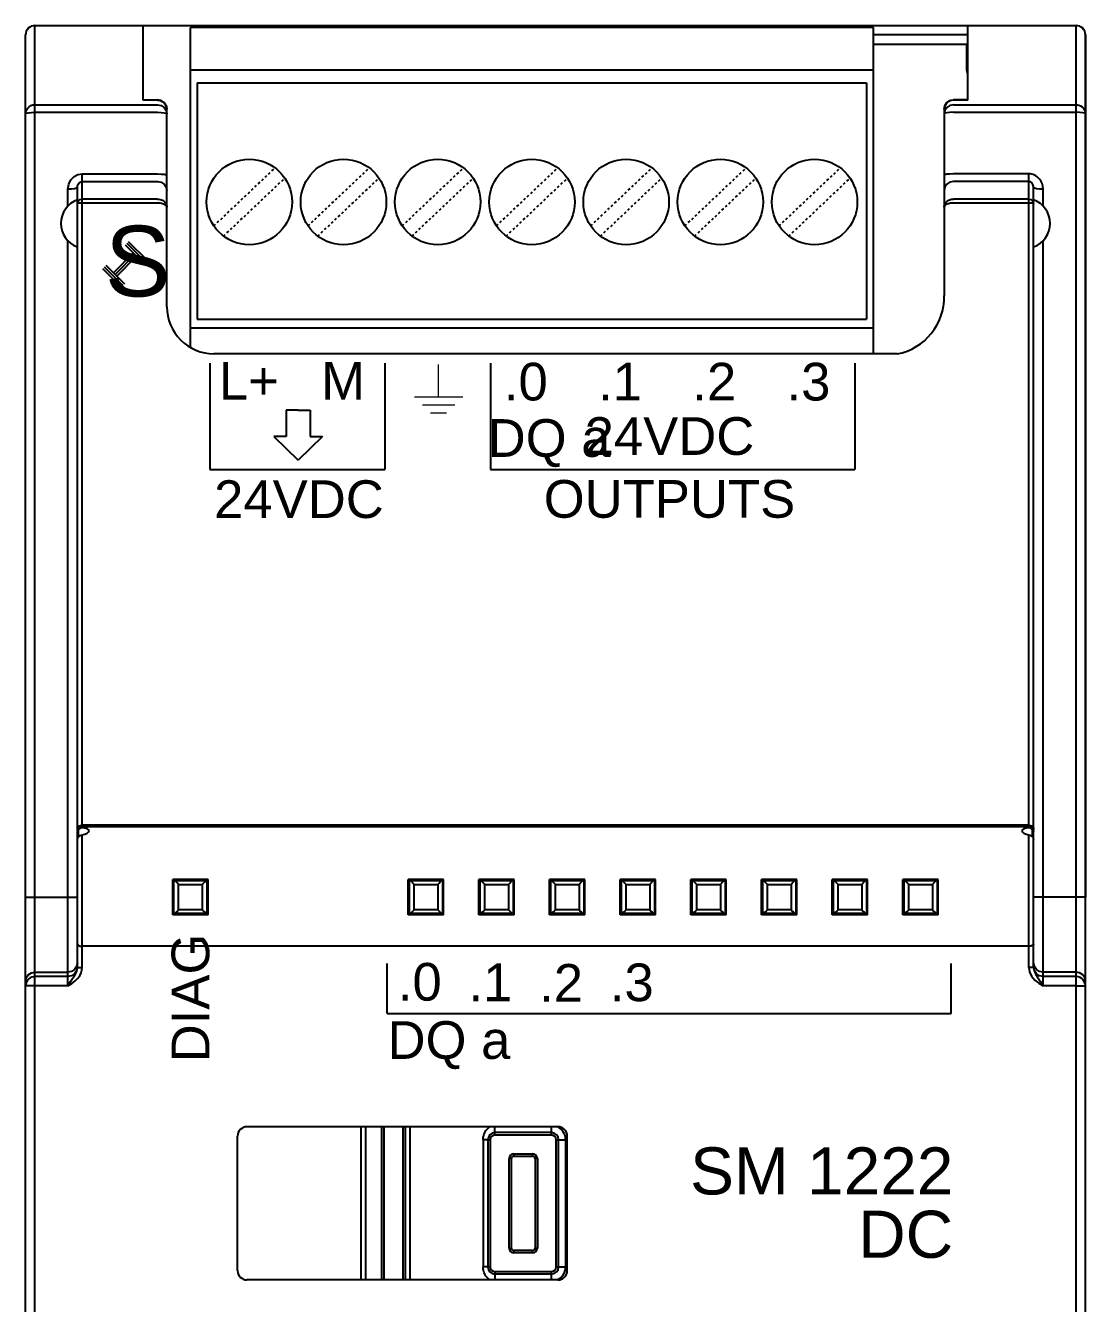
# Model space of a CAD drawing. Header units: inches. Extents: x 57 to 2760, y -193 to 2149.
# Drawn here: x 230 to 275, y 1549.4 to 1603.7 of the extents above; entities that cross this region are included whole.
import ezdxf

# ---------------------------------------------------------------- set-up
doc = ezdxf.new("R2010")
doc.units = ezdxf.units.IN
doc.header["$MEASUREMENT"] = 0
doc.linetypes.add('DOT', pattern=[0.2, 0.1, -0.1])
doc.styles.get("Standard").update_dxf_attribs({"font": 'arial.ttf'})

msp = doc.modelspace()

# ---------------------------------------------------------------- linework, layer by layer
at = {"color": 7, "linetype": 'Continuous'}
for p, q in [((230.37329, 1603.68422), (274.57329, 1603.68422)), ((230.37329, 1503.68422), (230.37329, 1603.68422)), ((234.97329, 1600.51791), (234.97329, 1603.68422)), ((269.97329, 1600.51791), (269.97329, 1603.68422)), ((274.57329, 1503.68422), (274.57329, 1603.68422)), ((229.97329, 1504.08422), (229.97329, 1603.28422)), ((265.97329, 1603.60422), (236.97329, 1603.60422)), ((236.97329, 1590.01417), (236.97329, 1603.60422)), ((265.97329, 1589.78895), (265.97329, 1603.60422)), ((269.97329, 1603.28422), (265.97329, 1603.28422)), ((274.97329, 1504.08422), (274.97329, 1603.28422)), ((274.97329, 1603.28422), (274.97329, 1566.68422)), ((269.97329, 1602.88422), (265.97329, 1602.88422)), ((269.92329, 1602.88422), (269.92329, 1601.88422)), ((265.97329, 1601.79422), (236.97329, 1601.79422)), ((269.97329, 1601.74784), (269.94488, 1601.74784)), ((237.26329, 1601.25422), (265.68329, 1601.25422)), ((237.26329, 1601.25422), (237.26329, 1591.22222)), ((265.68329, 1601.25422), (265.68329, 1591.22222)), ((234.97329, 1600.53058), (235.57329, 1600.53058)), ((235.57329, 1600.51791), (234.97329, 1600.51791)), ((235.72449, 1600.5009), (235.57329, 1600.53058)), ((269.1504, 1600.45221), (269.05727, 1600.36804)), ((269.25765, 1600.50138), (269.1504, 1600.45221)), ((269.22208, 1600.5009), (269.37329, 1600.53058)), ((269.37329, 1600.51791), (269.25765, 1600.50138)), ((269.97329, 1600.53058), (269.37329, 1600.53058)), ((269.97329, 1600.51791), (269.37329, 1600.51791)), ((230.37329, 1600.32249), (235.57329, 1600.32249)), ((230.37329, 1600.00264), (235.57329, 1600.00264)), ((235.94268, 1600.08424), (235.97329, 1599.93594)), ((235.97329, 1591.74631), (235.97329, 1600.13058)), ((268.97329, 1600.13058), (268.97329, 1592.20822)), ((269.00389, 1600.08424), (268.97329, 1599.93594)), ((269.37329, 1600.32249), (274.57329, 1600.32249)), ((269.37329, 1600.00264), (274.57329, 1600.00264)), ((232.37329, 1597.38679), (235.57329, 1597.38679)), ((232.37329, 1569.62007), (232.37329, 1597.38679)), ((272.57329, 1597.38679), (269.37329, 1597.38679)), ((272.57329, 1569.62007), (272.57329, 1597.38679)), ((231.77329, 1596.007), (231.77329, 1596.74021)), ((232.17329, 1569.47356), (232.17329, 1596.80036)), ((232.37329, 1597.06189), (235.57329, 1597.06189)), ((235.97329, 1595.96918), (235.97329, 1596.67552)), ((272.57329, 1597.06189), (269.37329, 1597.06189)), ((272.77329, 1569.47356), (272.77329, 1596.80039)), ((273.17329, 1596.007), (273.17329, 1596.74021)), ((235.57329, 1596.3199), (232.37329, 1596.3199)), ((235.57329, 1596.14705), (232.37329, 1596.14705)), ((272.57329, 1596.3199), (269.37329, 1596.3199)), ((272.57329, 1596.14705), (269.37329, 1596.14842)), ((231.77329, 1562.92192), (231.77329, 1594.56144)), ((273.17329, 1562.92192), (273.17329, 1594.56144)), ((237.26329, 1591.22222), (265.68329, 1591.22222)), ((236.97329, 1590.85511), (265.97329, 1590.85511)), ((266.97319, 1589.74622), (237.97329, 1589.74622)), ((232.22329, 1569.25312), (232.22329, 1569.56094)), ((272.57329, 1569.7402), (232.37329, 1569.7402)), ((272.57329, 1569.6728), (232.37329, 1569.6728)), ((272.72329, 1569.25312), (272.72329, 1569.56094)), ((232.17329, 1563.6921), (232.17329, 1569.43507)), ((232.37329, 1563.69686), (232.37329, 1569.32986)), ((272.57329, 1563.69686), (272.57329, 1569.32986)), ((272.77329, 1563.69214), (272.77329, 1569.43507)), ((272.77329, 1564.68066), (272.77329, 1569.12725)), ((237.72329, 1567.43422), (236.22329, 1567.43422)), ((236.22329, 1565.93422), (236.22329, 1567.43422)), ((236.27329, 1567.38422), (237.67329, 1567.38422)), ((236.27329, 1565.98422), (236.27329, 1567.38422)), ((237.67329, 1567.38422), (237.67329, 1565.98422)), ((237.72329, 1565.93422), (237.72329, 1567.43422)), ((247.72329, 1567.43422), (246.22329, 1567.43422)), ((246.22329, 1565.93422), (246.22329, 1567.43422)), ((246.27329, 1567.38422), (247.67329, 1567.38422)), ((246.27329, 1565.98422), (246.27329, 1567.38422)), ((247.67329, 1567.38422), (247.67329, 1565.98422)), ((247.72329, 1565.93422), (247.72329, 1567.43422)), ((250.72329, 1567.43422), (249.22329, 1567.43422)), ((249.22329, 1565.93422), (249.22329, 1567.43422)), ((249.27329, 1567.38422), (250.67329, 1567.38422)), ((249.27329, 1565.98422), (249.27329, 1567.38422)), ((250.67329, 1567.38422), (250.67329, 1565.98422)), ((250.72329, 1565.93422), (250.72329, 1567.43422)), ((253.72329, 1567.43422), (252.22329, 1567.43422)), ((252.22329, 1565.93422), (252.22329, 1567.43422)), ((252.27329, 1567.38422), (253.67329, 1567.38422)), ((252.27329, 1565.98422), (252.27329, 1567.38422)), ((253.67329, 1567.38422), (253.67329, 1565.98422)), ((253.72329, 1565.93422), (253.72329, 1567.43422)), ((256.72329, 1567.43422), (255.22329, 1567.43422)), ((255.22329, 1565.93422), (255.22329, 1567.43422)), ((255.27329, 1567.38422), (256.67329, 1567.38422)), ((255.27329, 1565.98422), (255.27329, 1567.38422)), ((256.67329, 1567.38422), (256.67329, 1565.98422)), ((256.72329, 1565.93422), (256.72329, 1567.43422)), ((258.22329, 1565.93422), (258.22329, 1567.43422)), ((259.72329, 1567.43422), (258.22329, 1567.43422)), ((258.27329, 1565.98422), (258.27329, 1567.38422)), ((258.27329, 1567.38422), (259.67329, 1567.38422)), ((259.67329, 1567.38422), (259.67329, 1565.98422)), ((259.72329, 1565.93422), (259.72329, 1567.43422)), ((261.22329, 1565.93422), (261.22329, 1567.43422)), ((262.72329, 1567.43422), (261.22329, 1567.43422)), ((261.27329, 1565.98422), (261.27329, 1567.38422)), ((261.27329, 1567.38422), (262.67329, 1567.38422)), ((262.67329, 1567.38422), (262.67329, 1565.98422)), ((262.72329, 1565.93422), (262.72329, 1567.43422)), ((264.22329, 1565.93422), (264.22329, 1567.43422)), ((265.72329, 1567.43422), (264.22329, 1567.43422)), ((264.27329, 1565.98422), (264.27329, 1567.38422)), ((264.27329, 1567.38422), (265.67329, 1567.38422)), ((265.67329, 1567.38422), (265.67329, 1565.98422)), ((265.72329, 1565.93422), (265.72329, 1567.43422)), ((267.22329, 1565.93422), (267.22329, 1567.43422)), ((268.72329, 1567.43422), (267.22329, 1567.43422)), ((267.27329, 1565.98422), (267.27329, 1567.38422)), ((267.27329, 1567.38422), (268.67329, 1567.38422)), ((268.67329, 1567.38422), (268.67329, 1565.98422)), ((268.72329, 1565.93422), (268.72329, 1567.43422)), ((236.22329, 1567.18422), (236.27329, 1567.18422)), ((236.47329, 1567.21993), (237.47329, 1567.21993)), ((236.47336, 1566.1485), (236.47336, 1567.21993)), ((237.47321, 1567.21993), (237.47321, 1566.1485)), ((237.67329, 1567.18422), (237.72329, 1567.18422)), ((246.22329, 1567.18422), (246.27329, 1567.18422)), ((246.47329, 1567.21993), (247.47329, 1567.21993)), ((246.47336, 1566.1485), (246.47336, 1567.21993)), ((247.47321, 1567.21993), (247.47321, 1566.1485)), ((249.47329, 1567.21993), (250.47329, 1567.21993)), ((249.47336, 1566.1485), (249.47336, 1567.21993)), ((250.47321, 1567.21993), (250.47321, 1566.1485)), ((252.47329, 1567.21993), (253.47329, 1567.21993)), ((252.47336, 1566.1485), (252.47336, 1567.21993)), ((253.47321, 1567.21993), (253.47321, 1566.1485)), ((255.47329, 1567.21993), (256.47329, 1567.21993)), ((255.47336, 1566.1485), (255.47336, 1567.21993)), ((256.47321, 1567.21993), (256.47321, 1566.1485)), ((258.47329, 1567.21993), (259.47329, 1567.21993)), ((258.47336, 1566.1485), (258.47336, 1567.21993)), ((259.47321, 1567.21993), (259.47321, 1566.1485)), ((261.47329, 1567.21993), (262.47329, 1567.21993)), ((261.47336, 1566.1485), (261.47336, 1567.21993)), ((262.47321, 1567.21993), (262.47321, 1566.1485)), ((264.47329, 1567.21993), (265.47329, 1567.21993)), ((264.47336, 1566.1485), (264.47336, 1567.21993)), ((265.47321, 1567.21993), (265.47321, 1566.1485)), ((267.47329, 1567.21993), (268.47329, 1567.21993)), ((267.47336, 1566.1485), (267.47336, 1567.21993)), ((268.47321, 1567.21993), (268.47321, 1566.1485)), ((268.67329, 1567.18422), (268.72329, 1567.18422)), ((229.97329, 1566.68422), (232.17329, 1566.68422)), ((274.97329, 1566.68422), (272.77329, 1566.68422)), ((236.22329, 1566.18422), (236.27329, 1566.18422)), ((237.72329, 1565.93422), (236.22329, 1565.93422)), ((237.67329, 1565.98422), (236.27329, 1565.98422)), ((237.47329, 1566.1485), (236.47329, 1566.1485)), ((237.67329, 1566.18422), (237.72329, 1566.18422)), ((246.22329, 1566.18422), (246.27329, 1566.18422)), ((247.72329, 1565.93422), (246.22329, 1565.93422)), ((247.67329, 1565.98422), (246.27329, 1565.98422)), ((247.47329, 1566.1485), (246.47329, 1566.1485)), ((250.72329, 1565.93422), (249.22329, 1565.93422)), ((250.67329, 1565.98422), (249.27329, 1565.98422)), ((250.47329, 1566.1485), (249.47329, 1566.1485)), ((253.72329, 1565.93422), (252.22329, 1565.93422)), ((253.67329, 1565.98422), (252.27329, 1565.98422)), ((253.47329, 1566.1485), (252.47329, 1566.1485)), ((256.72329, 1565.93422), (255.22329, 1565.93422)), ((256.67329, 1565.98422), (255.27329, 1565.98422)), ((256.47329, 1566.1485), (255.47329, 1566.1485)), ((259.72329, 1565.93422), (258.22329, 1565.93422)), ((259.67329, 1565.98422), (258.27329, 1565.98422)), ((259.47329, 1566.1485), (258.47329, 1566.1485)), ((262.72329, 1565.93422), (261.22329, 1565.93422)), ((262.67329, 1565.98422), (261.27329, 1565.98422)), ((262.47329, 1566.1485), (261.47329, 1566.1485)), ((265.72329, 1565.93422), (264.22329, 1565.93422)), ((265.67329, 1565.98422), (264.27329, 1565.98422)), ((265.47329, 1566.1485), (264.47329, 1566.1485)), ((268.72329, 1565.93422), (267.22329, 1565.93422)), ((268.67329, 1565.98422), (267.27329, 1565.98422)), ((268.47329, 1566.1485), (267.47329, 1566.1485)), ((268.67329, 1566.18422), (268.72329, 1566.18422)), ((272.57329, 1564.60034), (232.37329, 1564.60034)), ((230.37329, 1563.4964), (231.77329, 1563.4964)), ((232.17329, 1563.89487), (232.14284, 1563.74238)), ((232.27329, 1563.69623), (232.37329, 1563.69686)), ((272.67329, 1563.69623), (272.57329, 1563.69686)), ((272.80373, 1563.74238), (272.77329, 1563.89487)), ((274.57329, 1563.4964), (273.17329, 1563.4964)), ((229.97329, 1544.45532), (229.97329, 1563.09792)), ((229.98267, 1562.99893), (229.97329, 1562.91312)), ((231.77329, 1563.3116), (230.37329, 1563.3116)), ((274.57329, 1563.3116), (273.17329, 1563.3116)), ((274.97329, 1544.27052), (274.97329, 1563.09792)), ((231.77329, 1562.92192), (230.37329, 1562.92192)), ((274.57329, 1562.92192), (273.17329, 1562.92192)), ((238.97329, 1550.83422), (238.97329, 1556.53422)), ((252.57329, 1556.93422), (239.37329, 1556.93422)), ((244.22167, 1550.43422), (244.22167, 1556.93422)), ((244.42074, 1550.43422), (244.42074, 1556.93422)), ((245.10329, 1550.43422), (245.10329, 1556.93422)), ((245.10329, 1550.43422), (245.10329, 1556.93422)), ((245.20329, 1550.43422), (245.20329, 1556.93422)), ((246.00329, 1550.43422), (246.00329, 1556.93422)), ((246.10329, 1550.43422), (246.10329, 1556.93422)), ((246.30329, 1550.43422), (246.30329, 1556.93422)), ((249.90329, 1556.58422), (249.90329, 1556.93422)), ((252.30329, 1556.68422), (249.90329, 1556.68422)), ((252.30329, 1556.58422), (249.90329, 1556.58422)), ((252.30329, 1556.58422), (252.30329, 1556.93422)), ((252.97329, 1550.83422), (252.97329, 1556.53422)), ((249.70329, 1556.38422), (249.40329, 1556.38422)), ((249.40329, 1556.38422), (249.40329, 1550.98422)), ((249.60329, 1556.38422), (249.60329, 1550.98422)), ((249.70329, 1556.38422), (249.70329, 1550.98422)), ((252.50329, 1556.38422), (252.90329, 1556.38422)), ((252.50329, 1550.98422), (252.50329, 1556.38422)), ((252.60329, 1550.98422), (252.60329, 1556.38422)), ((252.90329, 1556.38422), (252.90329, 1550.98422)), ((250.60329, 1555.58422), (250.50329, 1555.58422)), ((250.50329, 1551.78422), (250.50329, 1555.58422)), ((250.60329, 1551.78422), (250.60329, 1555.58422)), ((250.60329, 1551.78422), (250.60329, 1555.58422)), ((250.70329, 1555.78422), (251.50329, 1555.78422)), ((250.70329, 1555.78422), (250.70329, 1555.68422)), ((250.70329, 1555.68422), (251.50329, 1555.68422)), ((250.70329, 1555.68422), (251.50329, 1555.68422)), ((251.50329, 1555.68422), (251.50329, 1555.78422)), ((251.70329, 1555.58422), (251.60329, 1555.58422)), ((251.60329, 1555.58422), (251.60329, 1551.78422)), ((251.70329, 1555.58422), (251.70329, 1551.78422)), ((250.50329, 1551.78422), (250.60329, 1551.78422)), ((251.50329, 1551.68422), (250.70329, 1551.68422)), ((251.50329, 1551.68422), (250.70329, 1551.68422)), ((250.70329, 1551.68422), (250.70329, 1551.58422)), ((251.50329, 1551.58422), (250.70329, 1551.58422)), ((251.50329, 1551.58422), (251.50329, 1551.68422)), ((251.60329, 1551.78422), (251.70329, 1551.78422)), ((249.70329, 1550.98422), (249.40329, 1550.98422)), ((249.90329, 1550.78422), (249.90328, 1550.43422)), ((249.90329, 1550.78422), (252.30329, 1550.78422)), ((249.90329, 1550.68422), (252.30329, 1550.68422)), ((249.90329, 1550.68422), (252.30329, 1550.68422)), ((252.30329, 1550.43422), (252.30329, 1550.78422)), ((252.50329, 1550.98422), (252.90329, 1550.98422)), ((252.57329, 1550.43422), (239.37329, 1550.43422))]:
    msp.add_line(p, q, dxfattribs=at)
at = {"linetype": 'DOT'}
for p, q in [((237.96743, 1595.18099), (240.56651, 1597.64304)), ((238.38006, 1594.7454), (240.97914, 1597.20745)), ((241.96743, 1595.18099), (244.56651, 1597.64304)), ((242.38006, 1594.7454), (244.97914, 1597.20745)), ((245.96743, 1595.18099), (248.56651, 1597.64304)), ((246.38006, 1594.7454), (248.97914, 1597.20745)), ((249.96743, 1595.18099), (252.56651, 1597.64304)), ((250.38006, 1594.7454), (252.97914, 1597.20745)), ((253.96743, 1595.18099), (256.56651, 1597.64304)), ((254.38006, 1594.7454), (256.97914, 1597.20745)), ((257.96743, 1595.18099), (260.56651, 1597.64304)), ((258.38006, 1594.7454), (260.97914, 1597.20745)), ((261.96743, 1595.18099), (264.56651, 1597.64304)), ((262.38006, 1594.7454), (264.97914, 1597.20745))]:
    msp.add_line(p, q, dxfattribs=at)
for p, q in [((234.26653, 1594.443), (235.06821, 1593.65108)), ((234.33679, 1594.51416), (235.13847, 1593.72224)), ((234.54551, 1594.03024), (233.70696, 1593.19201)), ((234.61621, 1593.95952), (233.77765, 1593.12129)), ((234.68691, 1593.88879), (233.84835, 1593.05056)), ((234.19627, 1594.37184), (234.99795, 1593.57993)), ((233.23629, 1593.37493), (234.03797, 1592.58301)), ((233.30655, 1593.44609), (234.10823, 1592.65417)), ((233.37681, 1593.51724), (234.17849, 1592.72533)), ((237.79901, 1589.35165), (237.79901, 1584.83806)), ((245.22901, 1589.35165), (245.22901, 1584.83806)), ((249.71353, 1589.35166), (249.71353, 1584.83807)), ((265.18829, 1589.35166), (265.18829, 1584.83807)), ((241.03215, 1587.35256), (241.03215, 1586.23417)), ((241.5462, 1587.35256), (241.03215, 1587.35256)), ((241.5462, 1587.35256), (242.06025, 1587.35256)), ((242.06025, 1587.35256), (242.06025, 1586.23417)), ((240.5181, 1586.23417), (241.5462, 1585.23669)), ((241.03215, 1586.23417), (240.5181, 1586.23417)), ((242.5743, 1586.23417), (241.5462, 1585.23669)), ((242.06025, 1586.23417), (242.5743, 1586.23417)), ((237.79901, 1584.83806), (245.22901, 1584.83806)), ((249.71353, 1584.83807), (265.18829, 1584.83807)), ((245.32887, 1561.74951), (245.32887, 1563.86554)), ((269.26797, 1561.74951), (269.26797, 1563.86554)), ((245.32887, 1561.74951), (269.26797, 1561.74951))]:
    msp.add_line(p, q)
at = {"color": 7, "linetype": 'Continuous', "lineweight": 15}
for p, q in [((247.51051, 1587.92584), (247.51051, 1589.29084)), ((246.48676, 1587.92584), (248.53426, 1587.92584)), ((246.82801, 1587.58459), (248.19301, 1587.58459)), ((247.16926, 1587.24334), (247.85176, 1587.24334))]:
    msp.add_line(p, q, dxfattribs=at)
at = {"color": 7, "linetype": 'Continuous'}
for points in [[(235.57329, 1600.51791), (235.68892, 1600.50138), (235.79617, 1600.45221), (235.8893, 1600.36804), (235.95214, 1600.25484), (235.97329, 1600.13058)], [(235.97329, 1600.13058), (235.94389, 1600.28109), (235.85684, 1600.41271), (235.72449, 1600.5009)], [(268.97329, 1600.13058), (269.00268, 1600.28109), (269.08973, 1600.41271), (269.22208, 1600.5009)], [(229.97329, 1599.93594), (229.97782, 1599.99395), (229.99315, 1600.05624), (230.02169, 1600.12026), (230.06532, 1600.18261), (230.12492, 1600.23895), (230.1991, 1600.28392), (230.28383, 1600.3127), (230.37329, 1600.32249)], [(229.97329, 1599.93594), (230.0034, 1599.96133), (230.09003, 1599.98303), (230.21994, 1599.99754), (230.37329, 1600.00264)], [(235.57329, 1600.32249), (235.72539, 1600.29345), (235.85562, 1600.20976), (235.94268, 1600.08424)], [(235.57329, 1600.00264), (235.72539, 1599.99763), (235.85562, 1599.98319), (235.94268, 1599.96153), (235.97329, 1599.93594)], [(269.05727, 1600.36804), (268.99443, 1600.25484), (268.97329, 1600.13058)], [(269.37329, 1600.00264), (269.22118, 1599.99763), (269.09095, 1599.98319), (269.00389, 1599.96153), (268.97329, 1599.93594)], [(269.37329, 1600.32249), (269.22118, 1600.29345), (269.09095, 1600.20976), (269.00389, 1600.08424)], [(274.57329, 1600.32249), (274.63328, 1600.31812), (274.69775, 1600.3033), (274.76402, 1600.27571), (274.82855, 1600.23354), (274.88686, 1600.17593), (274.93339, 1600.10422), (274.96317, 1600.02233), (274.97329, 1599.93594)], [(274.97329, 1599.93594), (274.94317, 1599.96133), (274.85654, 1599.98303), (274.72663, 1599.99754), (274.57329, 1600.00264)], [(231.77329, 1596.74021), (231.80601, 1596.95076), (231.89819, 1597.13505), (232.03505, 1597.27417), (232.19821, 1597.35856), (232.37329, 1597.38679)], [(235.57329, 1597.38679), (235.72636, 1597.38211), (235.85613, 1597.36879), (235.94284, 1597.34885), (235.97329, 1597.32532)], [(269.37329, 1597.38679), (269.22021, 1597.38211), (269.09044, 1597.36879), (269.00373, 1597.34885), (268.97329, 1597.32532)], [(273.17329, 1596.74021), (273.16218, 1596.86402), (273.13328, 1596.97228), (273.09189, 1597.0653), (273.04188, 1597.14395), (272.98665, 1597.20881), (272.92926, 1597.26065), (272.87172, 1597.3011), (272.81446, 1597.33223), (272.75672, 1597.35582), (272.69733, 1597.37281), (272.636, 1597.38325), (272.57329, 1597.38679)], [(232.17329, 1596.80039), (232.14283, 1596.77736), (232.05612, 1596.75784), (231.92635, 1596.74479), (231.77329, 1596.74021)], [(232.17329, 1596.80036), (232.18418, 1596.88544), (232.2149, 1596.96), (232.26058, 1597.01636), (232.31505, 1597.05053), (232.37329, 1597.06189)], [(235.57329, 1597.06189), (235.72636, 1597.03248), (235.85613, 1596.94872), (235.94284, 1596.82337), (235.97329, 1596.67552)], [(269.37329, 1597.06189), (269.22021, 1597.03248), (269.09044, 1596.94872), (269.00373, 1596.82337), (268.97329, 1596.67552)], [(272.77329, 1596.80039), (272.76958, 1596.85044), (272.75995, 1596.89421), (272.74615, 1596.93182), (272.72948, 1596.96363), (272.71107, 1596.98987), (272.69194, 1597.01085), (272.67276, 1597.02721), (272.65367, 1597.03981), (272.63443, 1597.04935), (272.61463, 1597.05623), (272.59419, 1597.06045), (272.57329, 1597.06189)], [(273.17329, 1596.74021), (273.02021, 1596.74479), (272.89044, 1596.75784), (272.80373, 1596.77736), (272.77329, 1596.80039)], [(232.17329, 1596.12671), (232.18851, 1596.20064), (232.23186, 1596.26331), (232.29675, 1596.30519), (232.37329, 1596.3199)], [(232.37329, 1596.14705), (232.2965, 1596.14549), (232.23123, 1596.14103), (232.18815, 1596.13441), (232.17329, 1596.12671)], [(235.57329, 1596.3199), (235.63812, 1596.31526), (235.69544, 1596.30315), (235.74532, 1596.28581), (235.78842, 1596.26486), (235.82567, 1596.24128), (235.85807, 1596.21547), (235.88665, 1596.18716), (235.91188, 1596.15592), (235.93331, 1596.12202), (235.95041, 1596.08611), (235.96283, 1596.04888), (235.97049, 1596.01063), (235.97329, 1595.96922)], [(235.97329, 1595.96919), (235.97049, 1595.99021), (235.96283, 1596.0096), (235.95041, 1596.02848), (235.93332, 1596.04669), (235.91189, 1596.06388), (235.88666, 1596.07972), (235.85808, 1596.09408), (235.8257, 1596.10716), (235.78845, 1596.11912), (235.74536, 1596.12975), (235.69548, 1596.13855), (235.63818, 1596.14469), (235.57337, 1596.14705)], [(268.97329, 1595.96917), (268.97602, 1596.01015), (268.98412, 1596.05029), (268.99738, 1596.08909), (269.01549, 1596.126), (269.03808, 1596.16056), (269.0647, 1596.19235), (269.09501, 1596.22113), (269.12871, 1596.24671), (269.16532, 1596.26877), (269.20419, 1596.28702), (269.24463, 1596.30126), (269.28609, 1596.31146), (269.32872, 1596.31771), (269.37329, 1596.3199)], [(269.37329, 1596.14705), (269.32872, 1596.14595), (269.28609, 1596.14278), (269.24463, 1596.1376), (269.20418, 1596.13038), (269.16531, 1596.12112), (269.12871, 1596.10993), (269.09501, 1596.09695), (269.0647, 1596.08236), (269.03808, 1596.06623), (269.01549, 1596.04871), (268.99738, 1596.02999), (268.98412, 1596.01032), (268.97602, 1595.98997), (268.97329, 1595.96919)], [(272.57329, 1596.3199), (272.64886, 1596.30557), (272.71378, 1596.26421), (272.75795, 1596.20089), (272.77329, 1596.12671)], [(272.77329, 1596.12671), (272.75795, 1596.13452), (272.71378, 1596.14119), (272.64886, 1596.14555), (272.57329, 1596.14705)], [(232.17329, 1569.55633), (232.18384, 1569.61528), (232.21313, 1569.66646), (232.25678, 1569.70578), (232.31161, 1569.73124), (232.37329, 1569.7402)], [(232.37329, 1569.6728), (232.29675, 1569.65764), (232.23186, 1569.61445), (232.18851, 1569.54981), (232.17329, 1569.47356)], [(232.22329, 1569.56094), (232.1861, 1569.50211), (232.17329, 1569.43507)], [(232.37329, 1569.62007), (232.29144, 1569.60763), (232.22329, 1569.56094)], [(232.67329, 1569.5033), (232.65233, 1569.54683), (232.59113, 1569.58141), (232.495, 1569.60576), (232.37329, 1569.62007)], [(232.37329, 1569.32986), (232.495, 1569.36039), (232.59113, 1569.4041), (232.65233, 1569.45399), (232.67329, 1569.5033)], [(272.57329, 1569.62007), (272.45157, 1569.60576), (272.35544, 1569.58141), (272.29424, 1569.54683), (272.27329, 1569.5033)], [(272.27329, 1569.5033), (272.29424, 1569.45399), (272.35544, 1569.4041), (272.45157, 1569.36039), (272.57329, 1569.32986)], [(272.57329, 1569.7402), (272.63488, 1569.73126), (272.68955, 1569.70594), (272.73323, 1569.66672), (272.76269, 1569.61537), (272.77329, 1569.55633)], [(272.57329, 1569.6728), (272.64982, 1569.65764), (272.71471, 1569.61445), (272.75806, 1569.54981), (272.77329, 1569.47356)], [(272.72329, 1569.56094), (272.65515, 1569.60762), (272.57329, 1569.62007)], [(272.77329, 1569.43507), (272.76041, 1569.50227), (272.72329, 1569.56094)], [(232.17329, 1569.12725), (232.1861, 1569.19429), (232.22329, 1569.25312)], [(232.22329, 1569.25312), (232.29145, 1569.30337), (232.37329, 1569.32986)], [(272.57329, 1569.32986), (272.65516, 1569.30334), (272.72329, 1569.25312)], [(272.72329, 1569.25312), (272.76041, 1569.19445), (272.77329, 1569.12725)], [(236.47329, 1567.21993), (236.4191, 1567.275), (236.3666, 1567.32974), (236.31595, 1567.38422)], [(237.47329, 1567.21993), (237.52747, 1567.275), (237.57997, 1567.32974), (237.63062, 1567.38422)], [(246.47329, 1567.21993), (246.41903, 1567.27507), (246.36654, 1567.32981), (246.31595, 1567.38422)], [(247.47329, 1567.21993), (247.52754, 1567.27507), (247.58003, 1567.32981), (247.63062, 1567.38422)], [(249.47329, 1567.21993), (249.41904, 1567.27505), (249.36655, 1567.3298), (249.31595, 1567.38422)], [(250.47329, 1567.21993), (250.52753, 1567.27505), (250.58002, 1567.3298), (250.63062, 1567.38422)], [(252.47329, 1567.21993), (252.41906, 1567.27504), (252.36656, 1567.32979), (252.31595, 1567.38422)], [(253.47329, 1567.21993), (253.52751, 1567.27504), (253.58001, 1567.32979), (253.63062, 1567.38422)], [(255.47329, 1567.21993), (255.41907, 1567.27503), (255.36658, 1567.32977), (255.31595, 1567.38422)], [(256.47329, 1567.21993), (256.5275, 1567.27503), (256.57999, 1567.32977), (256.63062, 1567.38422)], [(258.47329, 1567.21993), (258.41908, 1567.27502), (258.36659, 1567.32976), (258.31595, 1567.38422)], [(259.47329, 1567.21993), (259.52749, 1567.27502), (259.57998, 1567.32976), (259.63062, 1567.38422)], [(261.47329, 1567.21993), (261.41909, 1567.27501), (261.36659, 1567.32975), (261.31595, 1567.38422)], [(262.47329, 1567.21993), (262.52748, 1567.27501), (262.57997, 1567.32975), (262.63062, 1567.38422)], [(264.47329, 1567.21993), (264.4191, 1567.275), (264.3666, 1567.32975), (264.31595, 1567.38422)], [(265.47329, 1567.21993), (265.52747, 1567.275), (265.57997, 1567.32975), (265.63062, 1567.38422)], [(267.47329, 1567.21993), (267.4191, 1567.275), (267.3666, 1567.32974), (267.31595, 1567.38422)], [(268.47329, 1567.21993), (268.52747, 1567.275), (268.57997, 1567.32974), (268.63062, 1567.38422)], [(236.47329, 1566.1485), (236.4191, 1566.09344), (236.3666, 1566.03869), (236.31595, 1565.98422)], [(237.47329, 1566.1485), (237.52747, 1566.09344), (237.57997, 1566.03869), (237.63062, 1565.98422)], [(246.47329, 1566.1485), (246.41903, 1566.09337), (246.36654, 1566.03862), (246.31595, 1565.98422)], [(247.47329, 1566.1485), (247.52754, 1566.09337), (247.58003, 1566.03862), (247.63062, 1565.98422)], [(249.47329, 1566.1485), (249.41904, 1566.09338), (249.36655, 1566.03864), (249.31595, 1565.98422)], [(250.47329, 1566.1485), (250.52753, 1566.09338), (250.58002, 1566.03864), (250.63062, 1565.98422)], [(252.47329, 1566.1485), (252.41906, 1566.0934), (252.36656, 1566.03865), (252.31595, 1565.98422)], [(253.47329, 1566.1485), (253.52751, 1566.0934), (253.58001, 1566.03865), (253.63062, 1565.98422)], [(255.47329, 1566.1485), (255.41907, 1566.09341), (255.36658, 1566.03866), (255.31595, 1565.98422)], [(256.47329, 1566.1485), (256.5275, 1566.09341), (256.57999, 1566.03866), (256.63062, 1565.98422)], [(258.47329, 1566.1485), (258.41908, 1566.09342), (258.36659, 1566.03868), (258.31595, 1565.98422)], [(259.47329, 1566.1485), (259.52749, 1566.09342), (259.57998, 1566.03868), (259.63062, 1565.98422)], [(261.47329, 1566.1485), (261.41909, 1566.09343), (261.36659, 1566.03868), (261.31595, 1565.98422)], [(262.47329, 1566.1485), (262.52748, 1566.09343), (262.57997, 1566.03868), (262.63062, 1565.98422)], [(264.47329, 1566.1485), (264.4191, 1566.09344), (264.3666, 1566.03869), (264.31595, 1565.98422)], [(265.47329, 1566.1485), (265.52747, 1566.09344), (265.57997, 1566.03869), (265.63062, 1565.98422)], [(267.47329, 1566.1485), (267.4191, 1566.09344), (267.3666, 1566.03869), (267.31595, 1565.98422)], [(268.47329, 1566.1485), (268.52747, 1566.09344), (268.57997, 1566.03869), (268.63062, 1565.98422)], [(232.17329, 1564.68066), (232.18719, 1564.65083), (232.22848, 1564.62489), (232.29334, 1564.60691), (232.37329, 1564.60034)], [(272.77329, 1564.68066), (272.75938, 1564.65083), (272.71809, 1564.62489), (272.65323, 1564.60691), (272.57329, 1564.60034)], [(229.97329, 1563.09792), (230.00373, 1563.25041), (230.09044, 1563.37968), (230.22021, 1563.46606), (230.37329, 1563.4964)], [(232.14284, 1563.74238), (232.05613, 1563.61311), (231.92636, 1563.52673), (231.77329, 1563.4964)], [(231.77329, 1562.92192), (231.93109, 1563.01628), (232.06893, 1563.11494), (232.18376, 1563.22426), (232.27163, 1563.34286), (232.33087, 1563.46492), (232.36347, 1563.58459), (232.37329, 1563.69686)], [(232.16983, 1563.69279), (232.14284, 1563.55758), (232.05613, 1563.42831), (231.92636, 1563.34193), (231.77329, 1563.3116)], [(231.77329, 1562.92192), (231.87856, 1563.09804), (231.97029, 1563.23383), (232.04676, 1563.34291), (232.10544, 1563.43976), (232.14499, 1563.53006), (232.16674, 1563.61458), (232.17329, 1563.6921)], [(232.17329, 1563.6921), (232.20008, 1563.69448), (232.27329, 1563.69623)], [(272.57329, 1563.69686), (272.60069, 1563.50986), (272.6835, 1563.32906), (272.82203, 1563.1635), (272.9986, 1563.02719), (273.17329, 1562.92192)], [(272.77329, 1563.6921), (272.74649, 1563.69448), (272.67329, 1563.69623)], [(272.77329, 1563.69214), (272.79162, 1563.5619), (272.84703, 1563.4288), (272.93934, 1563.28576), (273.05669, 1563.11576), (273.17329, 1562.92192)], [(273.17329, 1563.3116), (273.02021, 1563.34193), (272.89044, 1563.42831), (272.80373, 1563.55758), (272.77673, 1563.69283)], [(273.17329, 1563.4964), (273.02021, 1563.52673), (272.89044, 1563.61311), (272.80373, 1563.74238)], [(274.97329, 1563.09792), (274.94284, 1563.25041), (274.85613, 1563.37968), (274.72636, 1563.46606), (274.57329, 1563.4964)], [(230.37329, 1563.3116), (230.30961, 1563.30652), (230.2426, 1563.28973), (230.17519, 1563.2593), (230.11101, 1563.21399), (230.05451, 1563.15383), (230.01045, 1563.08085), (229.98267, 1562.99893)], [(274.88092, 1563.16781), (274.82179, 1563.22537), (274.74815, 1563.2715), (274.66352, 1563.30133), (274.57329, 1563.3116)], [(274.97329, 1562.91312), (274.96871, 1562.97324), (274.95322, 1563.03774), (274.92451, 1563.10381), (274.88092, 1563.16781)], [(230.37329, 1562.92192), (230.21965, 1562.92124), (230.0895, 1562.91932), (230.00296, 1562.91644), (229.97329, 1562.91312)], [(274.57329, 1562.92192), (274.72692, 1562.92124), (274.85707, 1562.91932), (274.94361, 1562.91644), (274.97329, 1562.91312)], [(249.40329, 1556.38422), (249.40431, 1556.42907), (249.40793, 1556.47638), (249.41508, 1556.52638), (249.4266, 1556.5782), (249.44275, 1556.62976), (249.46333, 1556.67943), (249.48789, 1556.72617), (249.516, 1556.76955), (249.54747, 1556.80956), (249.58201, 1556.84604), (249.61922, 1556.87869), (249.65857, 1556.90721), (249.69943, 1556.93135), (249.70555, 1556.93422)], [(249.70555, 1550.43422), (249.69939, 1550.43711), (249.65852, 1550.46126), (249.61917, 1550.4898), (249.58195, 1550.52246), (249.54741, 1550.55895), (249.51594, 1550.59897), (249.48782, 1550.64238), (249.46328, 1550.68913), (249.44272, 1550.73878), (249.42659, 1550.79029), (249.41508, 1550.84204), (249.40793, 1550.89202), (249.40431, 1550.93934), (249.40329, 1550.98422)]]:
    msp.add_lwpolyline(points, dxfattribs=at)
for centre in [(239.47329, 1596.19422), (243.47329, 1596.19422), (247.47329, 1596.19422), (251.47329, 1596.19422), (255.47329, 1596.19422), (259.47329, 1596.19422), (263.47329, 1596.19422)]:
    msp.add_circle(centre, 1.815, dxfattribs=at)
for centre, radius, start, end in [((230.37329, 1603.28422), 0.4, 90, 180), ((274.57329, 1603.28422), 0.4, 0, 90), ((270.72329, 1601.88422), 0.8, 180, 199.697267), ((232.53757, 1595.28422), 1.06429, 110.01596, 249.98404), ((272.409, 1595.28422), 1.06429, 290.01596, 69.98404), ((237.97329, 1591.74622), 2, 179.997323, 270), ((266.53421, 1592.14627), 2.43986, 280.365181, 1.455004), ((247.87329, 1567.38422), 0.2, 180, 219.509619), ((247.87329, 1567.38422), 0.2, 210, 219.509619), ((249.07329, 1567.38422), 0.2, 320.490381, 0), ((250.87329, 1567.38422), 0.2, 180, 219.509619), ((250.87329, 1567.38422), 0.2, 210, 219.509619), ((252.07329, 1567.38422), 0.2, 320.490381, 0), ((253.87329, 1567.38422), 0.2, 180, 219.509619), ((253.87329, 1567.38422), 0.2, 210, 219.509619), ((255.07329, 1567.38422), 0.2, 320.490381, 0), ((256.87329, 1567.38422), 0.2, 180, 219.509619), ((256.87329, 1567.38422), 0.2, 210, 219.509619), ((258.07329, 1567.38422), 0.2, 320.490381, 0), ((259.87329, 1567.38422), 0.2, 180, 219.509619), ((259.87329, 1567.38422), 0.2, 210, 219.509619), ((261.07329, 1567.38422), 0.2, 320.490381, 0), ((262.87329, 1567.38422), 0.2, 180, 219.509619), ((262.87329, 1567.38422), 0.2, 210, 219.509619), ((264.07329, 1567.38422), 0.2, 320.490381, 0), ((265.87329, 1567.38422), 0.2, 180, 219.509619), ((265.87329, 1567.38422), 0.2, 210, 219.509619), ((267.07329, 1567.38422), 0.2, 320.490381, 0), ((247.87329, 1565.98422), 0.2, 140.490381, 180), ((247.87329, 1565.98422), 0.2, 140.490381, 150), ((249.07329, 1565.98422), 0.2, 0, 39.509599), ((249.07329, 1565.98422), 0.2, 0, 39.509619), ((250.87329, 1565.98422), 0.2, 140.490381, 180), ((250.87329, 1565.98422), 0.2, 140.490381, 150), ((252.07329, 1565.98422), 0.2, 0, 39.509599), ((252.07329, 1565.98422), 0.2, 0, 39.509619), ((253.87329, 1565.98422), 0.2, 140.490381, 180), ((253.87329, 1565.98422), 0.2, 140.490381, 150), ((255.07329, 1565.98422), 0.2, 0, 39.509599), ((255.07329, 1565.98422), 0.2, 0, 39.509619), ((256.87329, 1565.98422), 0.2, 140.490381, 180), ((256.87329, 1565.98422), 0.2, 140.490381, 150), ((258.07329, 1565.98422), 0.2, 0, 39.509599), ((258.07329, 1565.98422), 0.2, 0, 39.509619), ((259.87329, 1565.98422), 0.2, 140.490381, 180), ((259.87329, 1565.98422), 0.2, 140.490381, 150), ((261.07329, 1565.98422), 0.2, 0, 39.509599), ((261.07329, 1565.98422), 0.2, 0, 39.509619), ((262.87329, 1565.98422), 0.2, 140.490381, 180), ((262.87329, 1565.98422), 0.2, 140.490381, 150), ((264.07329, 1565.98422), 0.2, 0, 39.509599), ((264.07329, 1565.98422), 0.2, 0, 39.509619), ((265.87329, 1565.98422), 0.2, 140.490381, 180), ((265.87329, 1565.98422), 0.2, 140.490381, 150), ((267.07329, 1565.98422), 0.2, 0, 39.509599), ((267.07329, 1565.98422), 0.2, 0, 39.509619), ((239.37329, 1556.53422), 0.4, 90, 180), ((249.90329, 1556.38422), 0.3, 90, 180.00166), ((249.90329, 1556.38422), 0.2, 90, 180), ((252.30329, 1556.38422), 0.3, 0.000002, 89.999999), ((252.30329, 1556.38422), 0.3, 0, 90), ((252.30329, 1556.38422), 0.2, 0, 90), ((252.30329, 1556.38422), 0.6, 0, 67.607836), ((252.57329, 1556.53422), 0.4, 0, 90), ((250.70329, 1555.58422), 0.2, 90, 180), ((250.70329, 1555.58422), 0.1, 90, 180), ((251.50329, 1555.58422), 0.2, 0, 90), ((251.50329, 1555.58422), 0.1, 0, 90), ((251.50329, 1555.58422), 0.1, 0, 90), ((250.70329, 1551.78422), 0.2, 180, 270), ((250.70329, 1551.78422), 0.1, 180, 270), ((250.70329, 1551.78422), 0.1, 180, 270), ((251.50329, 1551.78422), 0.2, 270, 0), ((251.50329, 1551.78422), 0.1, 270, 0), ((239.37329, 1550.83422), 0.4, 180, 270), ((249.90329, 1550.98422), 0.3, 179.998328, 269.999999), ((249.90329, 1550.98422), 0.3, 180, 270), ((249.90329, 1550.98422), 0.2, 180, 270), ((252.30329, 1550.98422), 0.2, 270, 0), ((252.30329, 1550.98422), 0.3, 270, 0), ((252.57329, 1550.83422), 0.4, 270, 0), ((252.30329, 1550.98422), 0.6, 299.991389, 0)]:
    msp.add_arc(centre, radius, start, end, dxfattribs=at)

# ---------------------------------------------------------------- texts
for s, insert, char_height, width, attachment_point in [('S', (233.33812, 1595.18555), 3, 4.2892434, 1), ('L+', (239.45447, 1589.4057), 1.6, 5.3067617, 2), ('M', (243.45447, 1589.4057), 1.6, 5.3067617, 2), ('.0', (251.2138, 1589.36755), 1.6, 5.3067617, 2), ('.1', (255.2138, 1589.36755), 1.6, 5.3067617, 2), ('.2', (259.2138, 1589.36755), 1.6, 5.3067617, 2), ('.3', (263.2138, 1589.36755), 1.6, 5.3067617, 2), ('DQ a', (252.20128, 1586.9745), 1.6, 5.3067617, 2), ('24VDC OUTPUTS', (257.31254, 1582.76735), 1.6, 13.696, 8), ('24VDC', (241.58041, 1584.37827), 1.6, 12.4032, 2), ('.0', (246.71139, 1562.26596), 1.6, 6.9302573, 8), ('.1', (249.71139, 1562.26596), 1.6, 6.9302573, 8), ('.2', (252.71139, 1562.24338), 1.6, 6.9302573, 8), ('.3', (255.71133, 1562.24338), 1.6, 6.9302573, 8), ('DQ a', (245.3417, 1560.39746), 1.6, 5.4702222, 4), ('SM 1222', (269.36879, 1556.05989), 2, 16.32, 3), ('DC', (269.35758, 1553.37095), 2, 16.32, 3)]:
    msp.add_mtext(s, dxfattribs=dict(insert=insert, char_height=char_height, width=width, attachment_point=attachment_point))
at = {"insert": (236.17433, 1559.67087), "char_height": 1.6, "width": 4.9866667, "attachment_point": 1, "rotation": 90}
msp.add_mtext('DIAG', dxfattribs=at)

doc.saveas('drawing.dxf')
